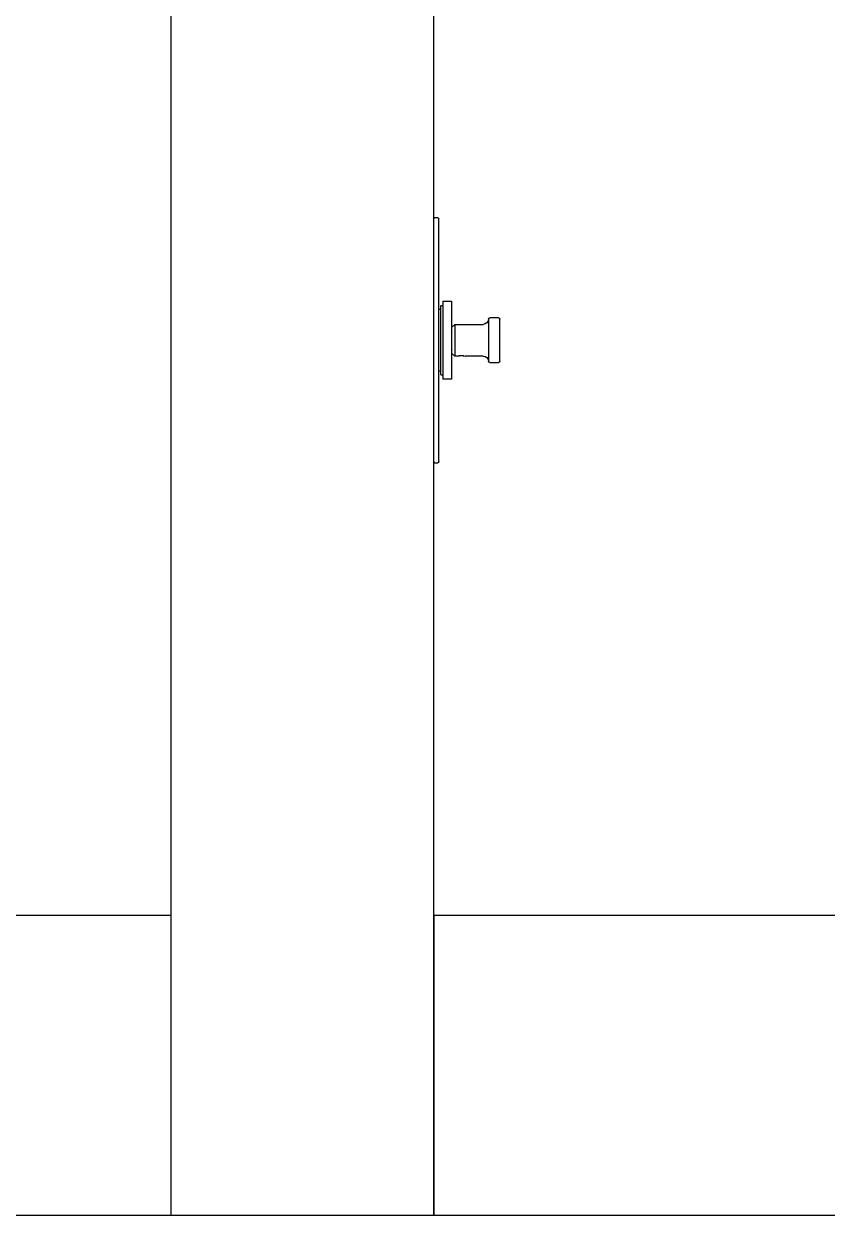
# Model space of a CAD drawing. Header units: metres. Extents: x -22 to 564, y 0 to 143.
# Drawn here: x 241.87 to 242.328, y 50.875 to 51.555 of the extents above; entities that cross this region are included whole.
import ezdxf

# ---------------------------------------------------------------- set-up
doc = ezdxf.new("R2010")
doc.units = ezdxf.units.M
for name, color, linetype in [('XREF 2N NEURO-ONCOLOGIA$0$Default', 7, 'Continuous'), ('XREF 2N NEURO-ONCOLOGIA$0$Mobiliario Fijo', 40, 'Continuous'), ('XREF 2N NEURO-ONCOLOGIA$0$MUROS', 3, 'Continuous'), ('XREF 2N NEURO-ONCOLOGIA$0$MUROS BAJOS', 2, 'Continuous')]:
    doc.layers.add(name, color=color, linetype=linetype)

# ---------------------------------------------------------------- blocks, each defined once
blk = doc.blocks.new('XREF 2N NEURO-ONCOLOGIA$0$SE3')
at = {"layer": 'XREF 2N NEURO-ONCOLOGIA$0$Mobiliario Fijo', "linetype": 'Continuous'}
for p, q in [((98.7, 323.07), (98.7, 324.79)), ((98.7, 324.79), (99.2, 324.79)), ((209.95, 324.79), (99.2, 324.79)), ((209.95, 322.56), (99.2, 322.56)), ((199.11, 324.79), (109.09, 324.79)), ((136.79, 320.79), (172.36, 320.79)), ((136.79, 320.79), (136.79, 316.73)), ((138.72, 321.44), (138.71, 320.79)), ((170.27, 321.6), (138.89, 321.6)), ((140.61, 321.6), (140.61, 322.56)), ((168.54, 322.56), (168.54, 321.6)), ((170.44, 320.79), (170.43, 321.44)), ((172.36, 316.73), (172.36, 320.79)), ((179.84, 322.56), (179.84, 322.55)), ((209.95, 324.79), (210.46, 324.79)), ((210.46, 324.79), (210.46, 323.07)), ((136.79, 316.73), (172.36, 316.73)), ((148.73, 316.73), (147.33, 315.33)), ((147.33, 315.33), (161.82, 315.33)), ((147.33, 315.33), (147.33, 302.42)), ((150.33, 316.73), (150.33, 316.56)), ((150.33, 316.56), (150.58, 316.73)), ((158.58, 316.73), (158.82, 316.56)), ((158.82, 316.56), (158.82, 316.73)), ((161.82, 315.33), (160.42, 316.73)), ((161.82, 314.16), (161.82, 315.33)), ((161.7, 311.13), (161.7, 313.63)), ((161.82, 302.42), (161.82, 310.62)), ((144.38, 295.31), (144.38, 299.37)), ((144.88, 299.88), (164.19, 299.88)), ((164.7, 299.37), (164.7, 295.31)), ((164.19, 294.8), (144.88, 294.8))]:
    blk.add_line(p, q, dxfattribs=at)
for centre, radius, start, end in [((99.2, 323.07), 0.508, 180, 270), ((138.89, 321.44), 0.163, 90, 179), ((170.27, 321.44), 0.163, 1, 90), ((209.95, 323.07), 0.508, 270, 0), ((168.85, 312.38), 7.25, 165.7861, 194.2139), ((144.88, 299.37), 0.508, 90, 180), ((144.79, 302.42), 2.54, 271.712, 0), ((164.36, 302.42), 2.54, 180, 266.7726), ((164.19, 299.37), 0.508, 0, 90), ((144.88, 295.31), 0.508, 180, 270), ((164.19, 295.31), 0.508, 270, 0)]:
    blk.add_arc(centre, radius, start, end, dxfattribs=at)
blk = doc.blocks.new('XREF 2N NEURO-ONCOLOGIA')
at = {"layer": 'XREF 2N NEURO-ONCOLOGIA$0$Mobiliario Fijo', "elevation": 0}
for points in [[(17.42393, 5.08755), (17.59489, 5.08755), (17.59489, 6.08755), (17.42393, 6.08755)], [(17.42393, 3.93765), (17.59489, 3.93765), (17.59489, 4.93765), (17.42393, 4.93765)]]:
    blk.add_lwpolyline(points, close=True, dxfattribs=at)
at = {"layer": 'XREF 2N NEURO-ONCOLOGIA$0$MUROS'}
blk.add_line((17.42397, 6.08755), (17.42392, 3.93764), dxfattribs=at)
at = {"layer": 'XREF 2N NEURO-ONCOLOGIA$0$MUROS BAJOS', "elevation": 0}
blk.add_lwpolyline([(17.42393, 4.93765), (18.87393, 4.93765), (18.87393, 5.08765), (17.42393, 5.08765)], close=True, dxfattribs=at)
at = {"layer": 'XREF 2N NEURO-ONCOLOGIA$0$Default', "xscale": -0.001250000000000011, "yscale": 0.001250000000000011, "zscale": 0.001250000000000011}
blk.add_blockref('XREF 2N NEURO-ONCOLOGIA$0$SE3', (18.11615, 4.53166), dxfattribs=at)

msp = doc.modelspace()

# ---------------------------------------------------------------- block references
at = {"rotation": 90}
msp.add_blockref('XREF 2N NEURO-ONCOLOGIA', (247.04125, 33.45112), dxfattribs=at)

doc.saveas('drawing.dxf')
